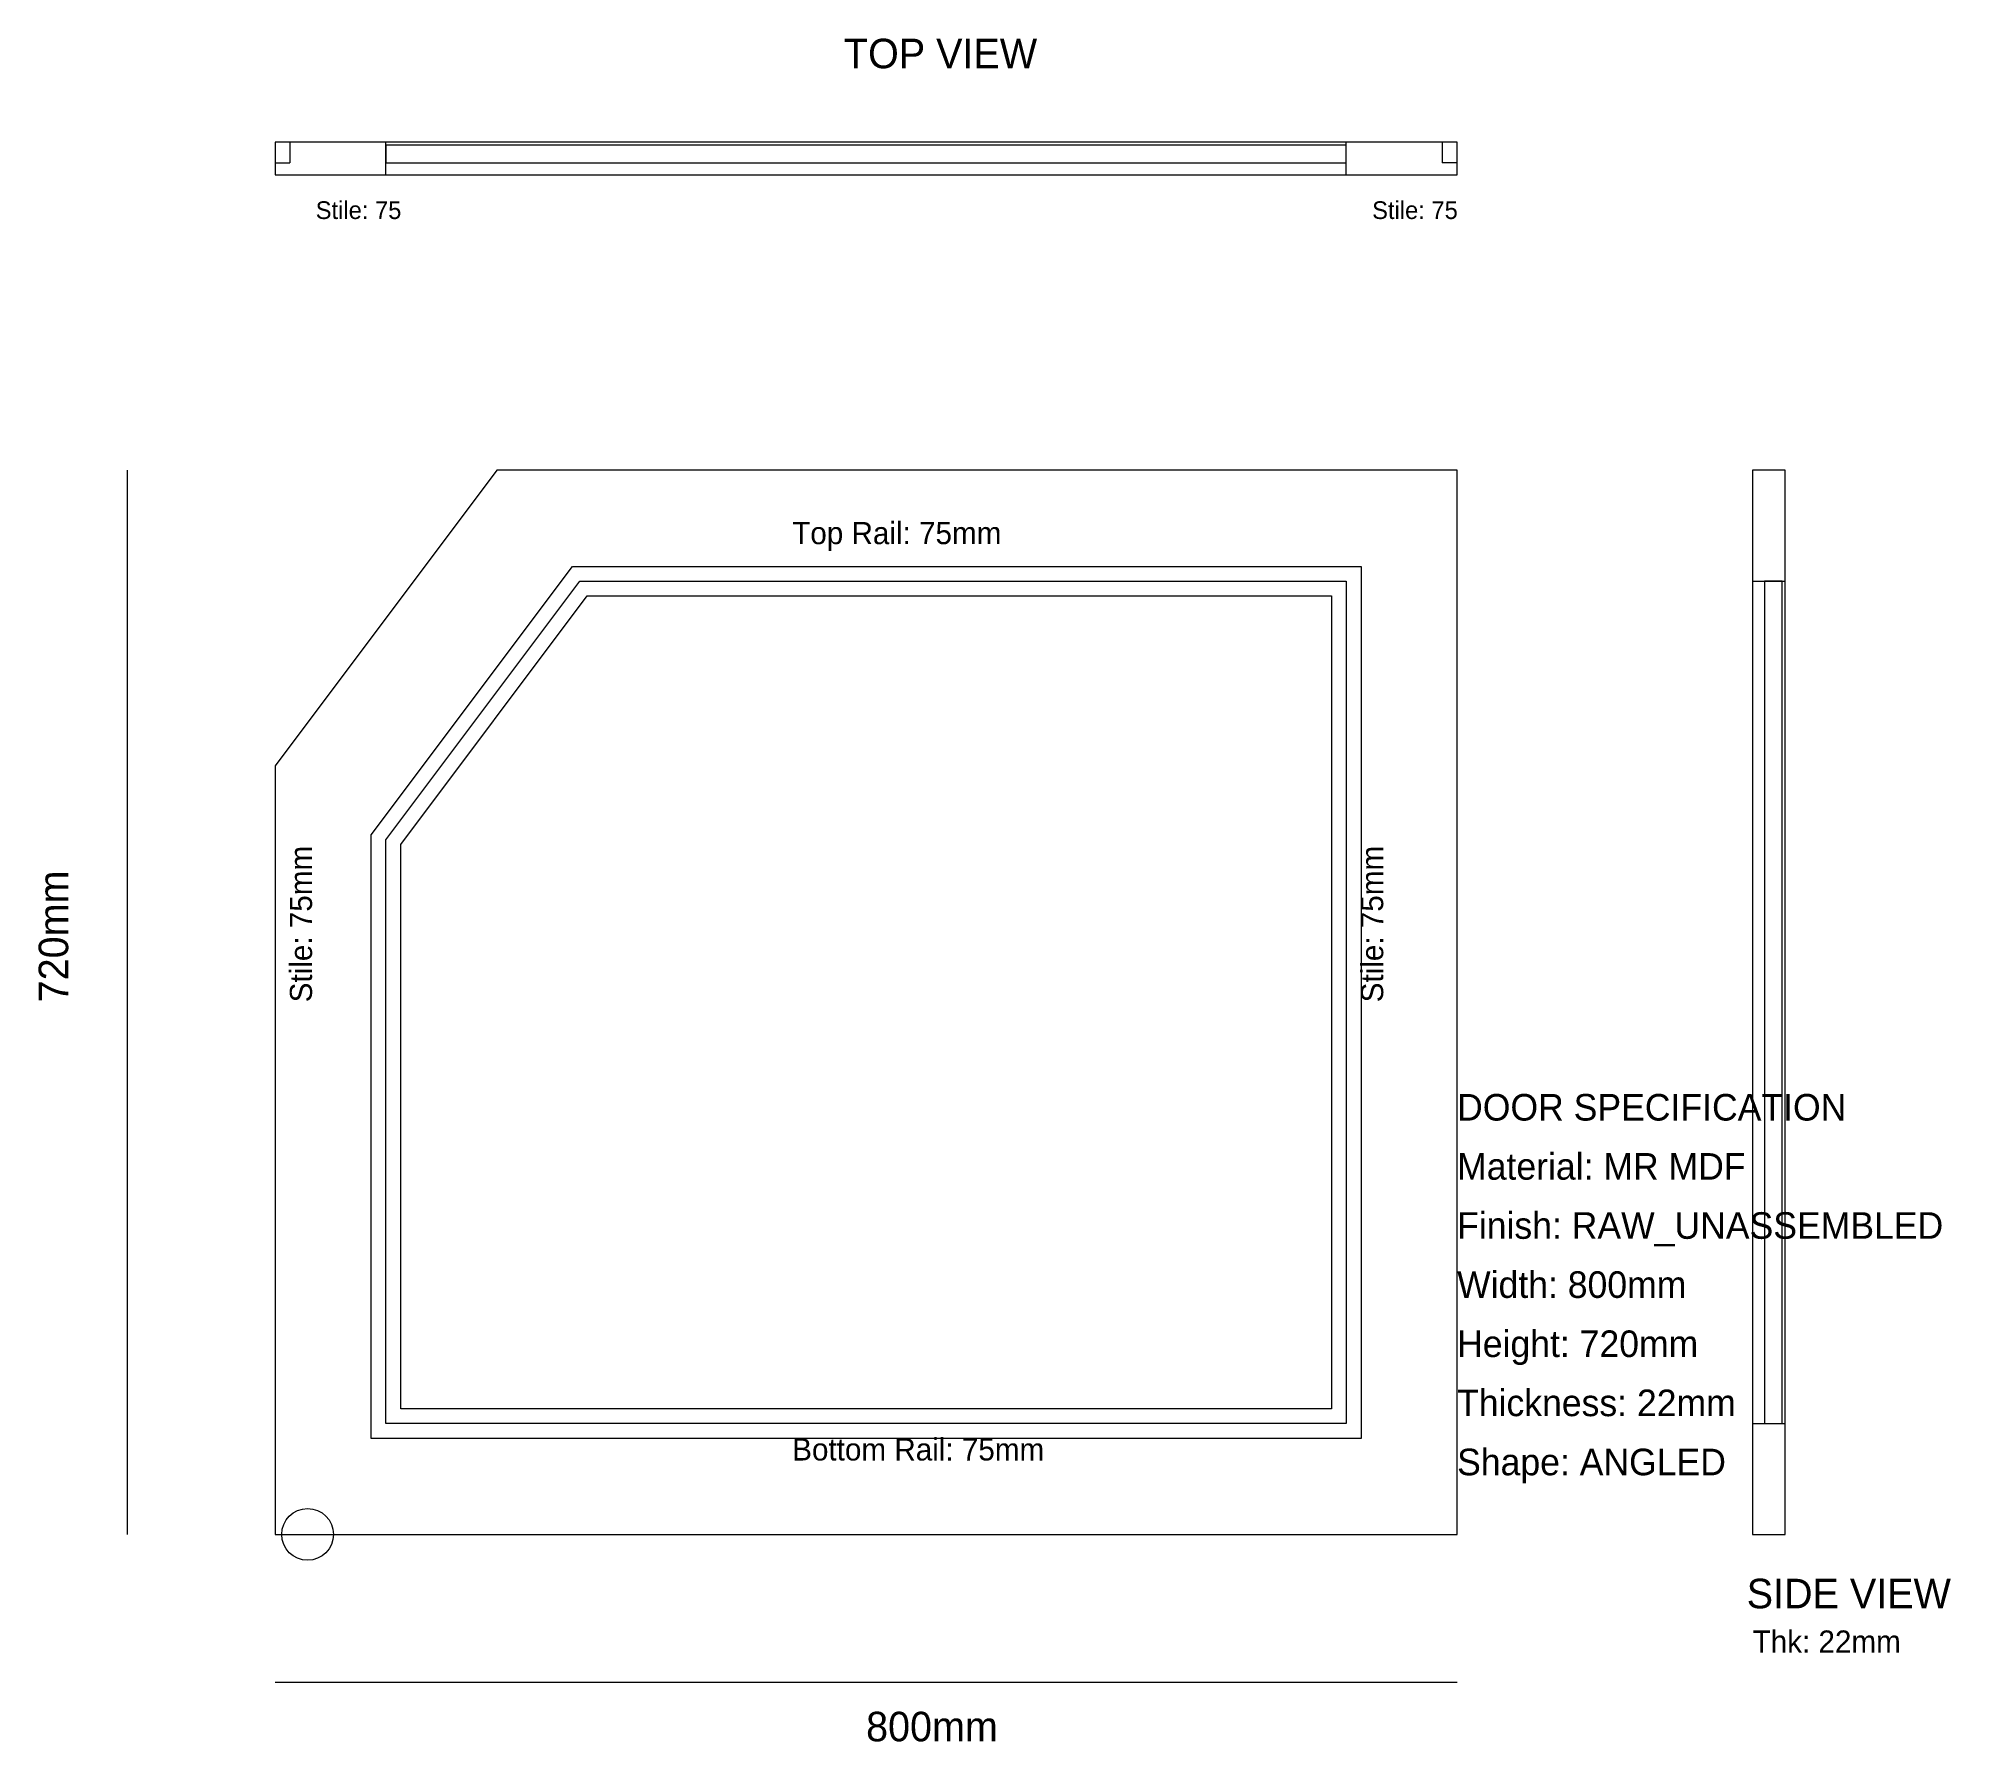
# Model space of a CAD drawing. Extents: x -160 to 1134, y -140 to 1012.
import ezdxf

# ---------------------------------------------------------------- set-up
doc = ezdxf.new("R2010")
doc.units = 0
for name, color, linetype, lineweight in [('BORDERS', 4, 'Continuous', 0), ('DIMENSIONS', 7, 'Continuous', 0), ('FRAME', 7, 'Continuous', 0), ('PANEL_GEOMETRY', 2, 'Continuous', 0), ('PANELS', 2, 'Continuous', 0), ('T3_INNER_BREAK', 6, 'Continuous', 0), ('T3_REBATE_FINISH', 6, 'Continuous', 0), ('T4_PROFILE_8MM_FINAL', 5, 'Continuous', 0), ('T4_PROFILE_8MM_OS', 5, 'Continuous', 0), ('T6_INNER_ONION', 1, 'Continuous', 0), ('T6_REBATE_12MM', 1, 'Continuous', 0), ('T8_DRILL_35MM', 3, 'Continuous', 0)]:
    doc.layers.add(name, color=color, linetype=linetype, lineweight=lineweight)

msp = doc.modelspace()

# ---------------------------------------------------------------- linework, layer by layer
at = {"layer": 'BORDERS'}
for p, q in [((10, 942), (10, 928)), ((75, 920), (75, 942)), ((725, 920), (725, 942)), ((790, 942), (790, 928)), ((0, 928), (10, 928)), ((800, 928), (790, 928)), ((1000, 645), (1022, 645)), ((1000, 75), (1022, 75))]:
    msp.add_line(p, q, dxfattribs=at)
at = {"layer": 'DIMENSIONS'}
for p, q in [((-100, 0), (-100, 720)), ((0, -100), (800, -100))]:
    msp.add_line(p, q, dxfattribs=at)
at = {"layer": 'FRAME'}
for points in [[(0, 920), (800, 920), (800, 942), (0, 942)], [(1000, 0), (1022, 0), (1022, 720), (1000, 720)]]:
    msp.add_lwpolyline(points, close=True, dxfattribs=at)
at = {"layer": 'PANEL_GEOMETRY'}
msp.add_lwpolyline([(85, 85), (85, 466.7), (211.3, 635), (715, 635), (715, 466.7), (715, 85)], close=True, dxfattribs=at)
at = {"layer": 'PANELS'}
for points in [[(75, 928), (725, 928), (725, 940), (75, 940)], [(1008, 75), (1020, 75), (1020, 645), (1008, 645)]]:
    msp.add_lwpolyline(points, close=True, dxfattribs=at)
at = {"layer": 'T3_INNER_BREAK'}
msp.add_lwpolyline([(75, 75), (75, 470), (206.2, 645), (725, 645), (725, 470), (725, 75)], close=True, dxfattribs=at)
at = {"layer": 'T3_REBATE_FINISH'}
msp.add_lwpolyline([(65, 65), (65, 473.3), (201.3, 655), (735, 655), (735, 473.3), (735, 65)], close=True, dxfattribs=at)
at = {"layer": 'T4_PROFILE_8MM_FINAL'}
msp.add_lwpolyline([(0, 0), (800, 0), (800, 720), (150, 720), (0, 520)], close=True, dxfattribs=at)
at = {"layer": 'T4_PROFILE_8MM_OS'}
msp.add_lwpolyline([(0, 0), (800, 0), (800, 720), (150, 720), (0, 520)], close=True, dxfattribs=at)
at = {"layer": 'T6_INNER_ONION'}
msp.add_lwpolyline([(75, 75), (75, 470), (206.2, 645), (725, 645), (725, 470), (725, 75)], close=True, dxfattribs=at)
at = {"layer": 'T6_REBATE_12MM'}
msp.add_lwpolyline([(65, 65), (65, 473.3), (201.3, 655), (735, 655), (735, 473.3), (735, 65)], close=True, dxfattribs=at)
at = {"layer": 'T8_DRILL_35MM'}
msp.add_circle((22, 0), 17.5, dxfattribs=at)
msp.add_circle((22, 0), 17.5, dxfattribs=at)

# ---------------------------------------------------------------- texts
at = {"layer": 'DIMENSIONS'}
for s, height, p in [('TOP VIEW', 20, (385, 992)), ('Stile: 75', 12, (27.5, 890)), ('Stile: 75', 12, (742.5, 890)), ('Top Rail: 75mm', 15, (350, 670)), ('DOOR SPECIFICATION', 18, (800, 280)), ('Material: MR MDF', 18, (800, 240)), ('Finish: RAW_UNASSEMBLED', 18, (800, 200)), ('Width: 800mm', 18, (800, 160)), ('Height: 720mm', 18, (800, 120)), ('Thickness: 22mm', 18, (800, 80)), ('Bottom Rail: 75mm', 15, (350, 50)), ('Shape: ANGLED', 18, (800, 40)), ('SIDE VIEW', 20, (996, -50)), ('Thk: 22mm', 15, (1000, -80)), ('800mm', 20, (400, -140))]:
    msp.add_text(s, height=height, dxfattribs=at).set_placement(p)
for s, height, p in [('Stile: 75mm', 15, (25, 360)), ('Stile: 75mm', 15, (750, 360)), ('720mm', 20, (-140, 360))]:
    msp.add_text(s, height=height, rotation=90, dxfattribs=at).set_placement(p)

doc.saveas('drawing.dxf')
